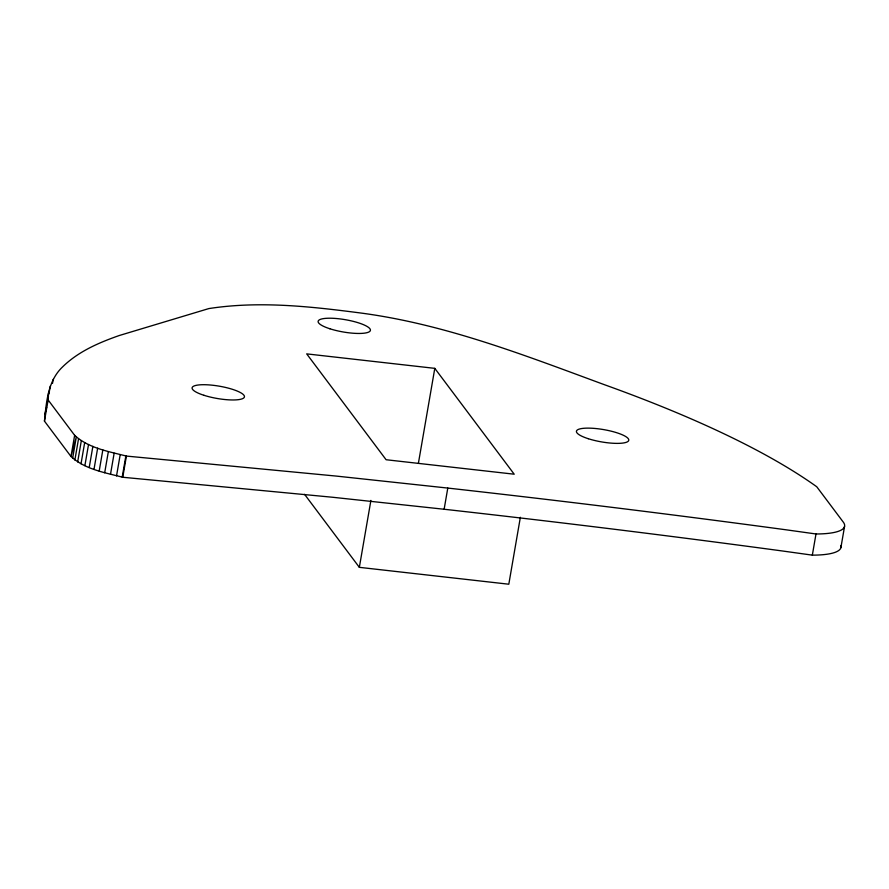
<?xml version="1.0" encoding="UTF-8"?>
<svg xmlns="http://www.w3.org/2000/svg" width="889" height="889" viewBox="0 0 889 889"><rect width="100%" height="100%" fill="white"/><g stroke="black" fill="none" stroke-linecap="round" stroke-linejoin="round"><path stroke-width="1.33" d="M840.827 545.557A66.319 15.591 9.8 0 1 812.335 555.147L782.664 551.013A3691.917 868.131 9.8 0 0 444.133 509.253L332.63 497.262L122.76 477.26C104.958 472.626 84.955 469.359 70.987 456.49L44.45 421.119C46.339 402.15 47.839 380.736 62.652 366.835C78.288 351.522 98.835 342.687 119.193 335.542L208.815 308.583C258.099 300.927 308.372 306.227 357.511 312.595C443.144 323.363 523.821 355.011 604.242 384.637A751.738 176.767 9.8 0 1 816.769 486.772L843.305 522.143A66.319 15.591 9.8 0 1 815.991 533.978L786.321 529.833A3691.917 868.131 9.8 0 0 447.789 488.072L336.298 476.082L126.416 456.079C108.614 451.456 88.611 448.189 74.643 435.321L48.106 399.939L48.595 392.882M47.095 404.551L47.55 401.906M48.006 399.261L48.462 396.616M48.917 393.971L50.295 386.026M44.45 421.119L48.106 399.939M52.518 383.359L53.207 379.392M74.643 435.321L70.987 456.49L76.287 437.088L72.631 458.257M74.865 460.069L78.521 438.899M77.665 461.924L81.321 440.755M81.021 463.791L84.677 442.622M84.877 465.658L88.533 444.489M89.222 467.503L92.878 446.334M94.001 469.314L97.657 448.145M99.179 471.081L102.835 449.901M104.691 472.77L108.347 451.59M110.492 474.37L114.148 453.19M116.537 475.871L120.193 454.701M122.204 477.137L125.86 455.957M122.76 477.26L126.416 456.079M520.365 517.287L508.808 584.217L359.345 567.338L370.902 500.407M418.386 463.369L434.799 368.357L306.694 353.878L386.104 459.735L514.209 474.204L434.799 368.357M444.133 509.253L447.789 488.072M812.335 555.147L815.991 533.978M840.894 547.635L844.55 526.466M44.939 414.052L46.639 407.195M304.571 494.328L359.345 567.338M329.897 328.774A26.526 6.234 9.8 0 0 370.391 330.452A26.526 6.234 9.8 0 0 332.53 318.273A26.526 6.234 9.8 0 0 329.897 328.774M203.914 395.283A26.526 6.234 9.8 0 0 244.408 396.961A26.526 6.234 9.8 0 0 206.537 384.77A26.526 6.234 9.8 0 0 203.914 395.283M588.24 438.699A26.526 6.234 9.8 0 0 628.734 440.377A26.526 6.234 9.8 0 0 590.874 428.187A26.526 6.234 9.8 0 0 588.24 438.699"/></g></svg>
